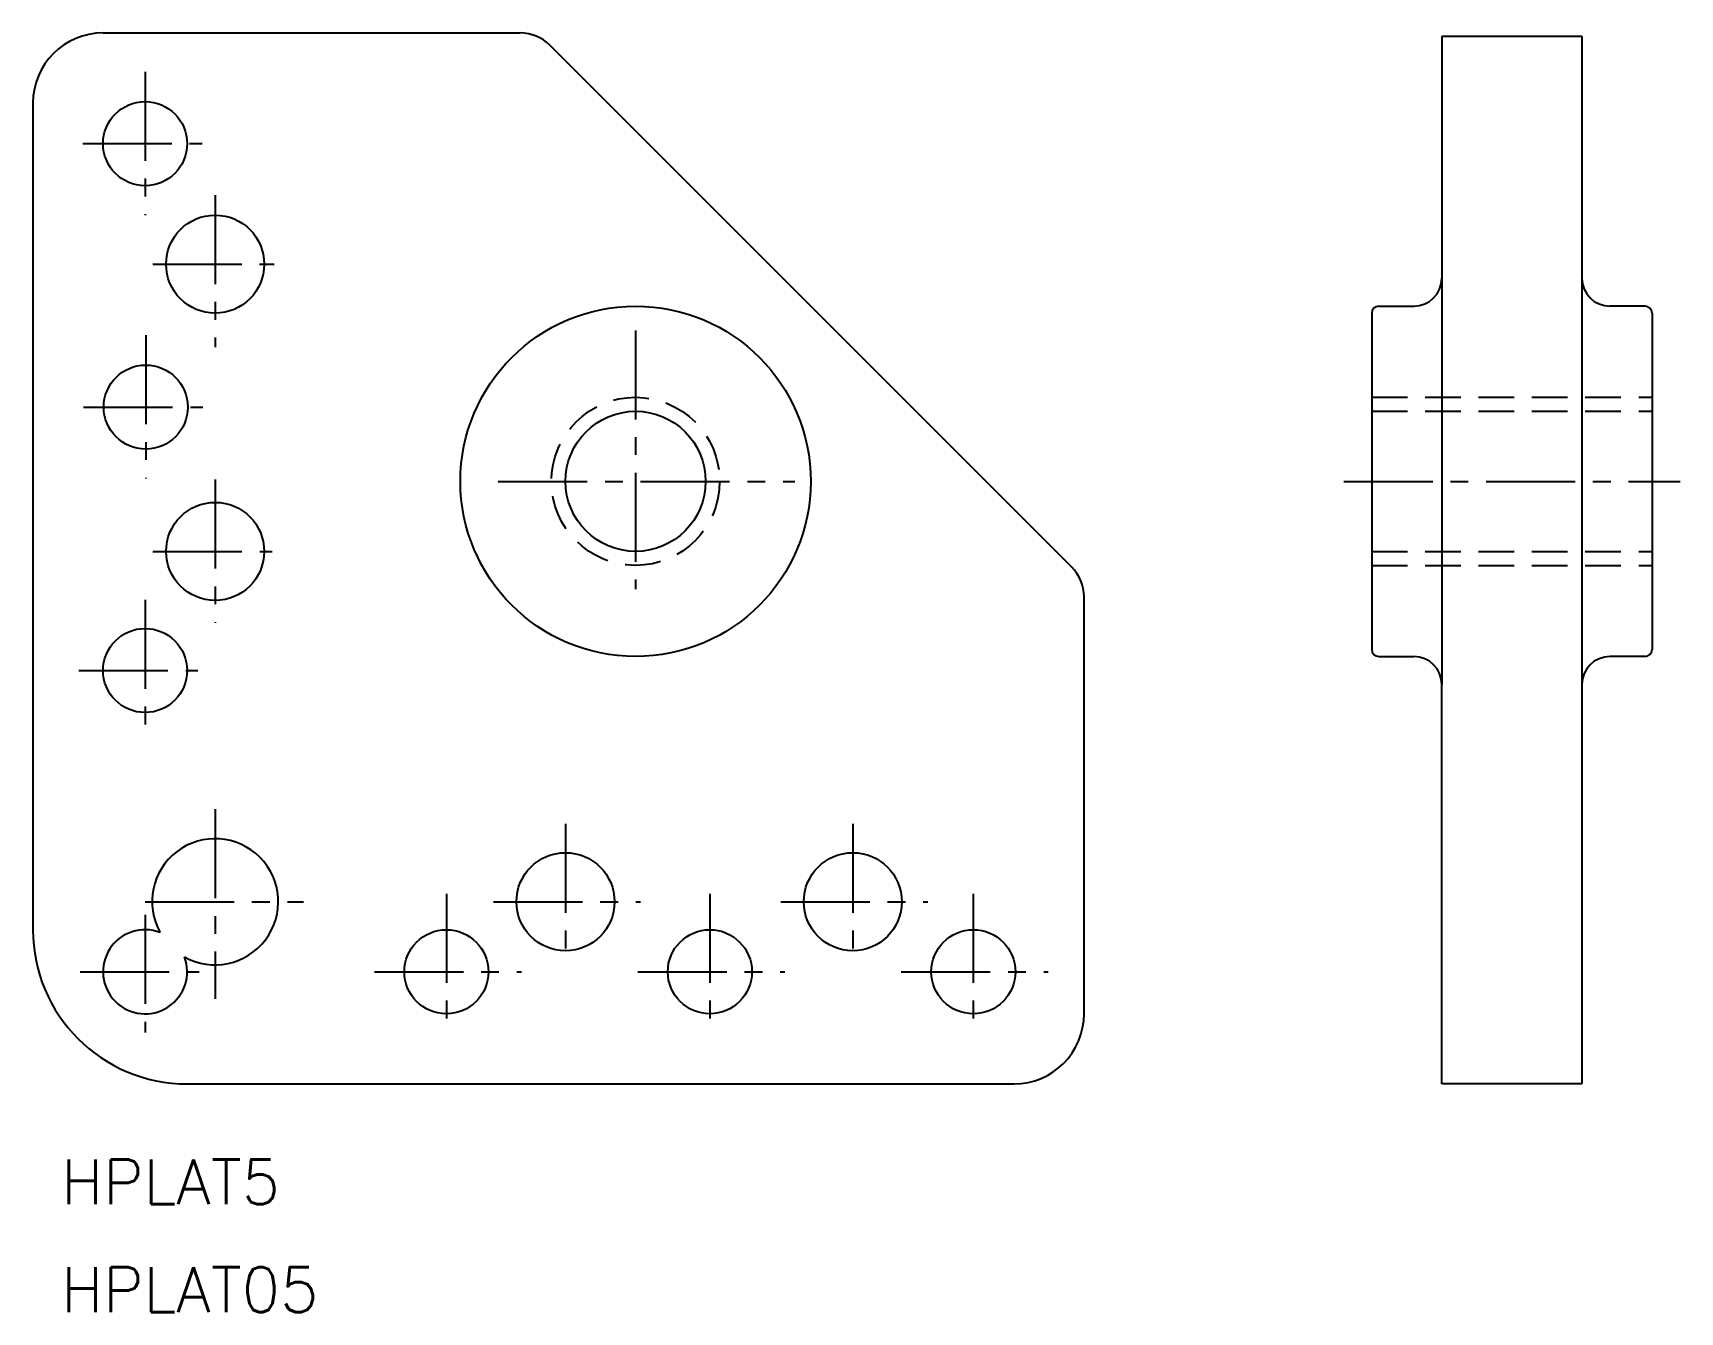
# Model space of a CAD drawing. Extents: x 3 to 121, y 5 to 96.
import ezdxf

# ---------------------------------------------------------------- set-up
doc = ezdxf.new("R2010")
doc.units = 0
doc.header["$LTSCALE"] = 0.2
doc.linetypes.add('CENTER', pattern=[50.8, 31.75, -6.35, 6.35, -6.35])
doc.linetypes.add('DASHED', pattern=[19.05, 12.7, -6.35])
doc.layers.get('0').update_dxf_attribs({"linetype": 'CONTINUOUS'})
doc.layers.add('CENTER', color=1, linetype='CENTER')
doc.styles.get("Standard").update_dxf_attribs({"font": 'txt.shx'})

msp = doc.modelspace()

# ---------------------------------------------------------------- linework, layer by layer
at = {"color": 7, "linetype": 'CONTINUOUS'}
for p, q in [((8.19, 96.28), (37.95, 96.28)), ((77.31, 58.16), (40.07, 95.4)), ((103.72, 96.05), (113.72, 96.05)), ((103.72, 96.05), (103.72, 78.78)), ((113.72, 96.05), (113.72, 21.28)), ((3.19, 91.28), (3.19, 32.28)), ((103.72, 78.78), (103.72, 49.78)), ((99.22, 76.78), (101.72, 76.78)), ((118.22, 76.78), (115.72, 76.78)), ((98.72, 76.28), (98.72, 52.28)), ((118.72, 76.28), (118.72, 52.28)), ((78.19, 26.28), (78.19, 56.04)), ((99.22, 51.78), (101.72, 51.78)), ((118.22, 51.78), (115.72, 51.78)), ((103.72, 21.28), (103.72, 49.78)), ((14.19, 21.28), (73.19, 21.28)), ((113.72, 21.28), (103.72, 21.28))]:
    msp.add_line(p, q, dxfattribs=at)
at = {"color": 3, "linetype": 'DASHED'}
for p, q in [((98.72, 70.28), (118.72, 70.28)), ((98.72, 69.28), (118.72, 69.28)), ((98.72, 59.28), (118.72, 59.28)), ((98.72, 58.28), (118.72, 58.28))]:
    msp.add_line(p, q, dxfattribs=at)
at = {"color": 7, "linetype": 'CONTINUOUS'}
for centre, radius in [((11.19, 88.38), 3), ((16.19, 79.78), 3.5), ((46.19, 64.28), 12.5), ((11.24, 69.58), 3), ((46.19, 64.28), 5), ((16.19, 59.28), 3.5), ((11.19, 50.78), 3), ((41.19, 34.28), 3.5), ((61.69, 34.28), 3.5), ((32.69, 29.28), 3), ((51.49, 29.28), 3), ((70.29, 29.28), 3)]:
    msp.add_circle(centre, radius, dxfattribs=at)
at = {"color": 3, "linetype": 'DASHED'}
msp.add_circle((46.19, 64.28), 6, dxfattribs=at)
at = {"color": 7, "linetype": 'CONTINUOUS'}
for centre, radius, start, end in [((8.19, 91.28), 5, 90, 180), ((37.95, 93.28), 3, 45, 90), ((101.72, 78.78), 2, 270, 0), ((115.72, 78.78), 2, 180, 270), ((99.22, 76.28), 0.5, 90, 180), ((118.22, 76.28), 0.5, 0, 90), ((75.19, 56.04), 3, 0, 45), ((99.22, 52.28), 0.5, 180, 270), ((101.72, 49.78), 2, 0, 90), ((115.72, 49.78), 2, 90, 180), ((118.22, 52.28), 0.5, 270, 0), ((16.19, 34.28), 4.5, 240.7509, 209.2491), ((14.19, 32.28), 11, 180, 270), ((11.19, 29.28), 3, 69.028, 20.972), ((73.19, 26.28), 5, 270, 0)]:
    msp.add_arc(centre, radius, start, end, dxfattribs=at)
at = {"layer": 'CENTER', "color": 1, "linetype": 'CENTER'}
for p, q in [((11.19, 93.5), (11.19, 83.28)), ((6.75, 88.38), (15.26, 88.38)), ((16.19, 84.7), (16.19, 73.86)), ((11.74, 79.78), (20.39, 79.78)), ((11.24, 74.7), (11.24, 64.48)), ((46.19, 75.05), (46.19, 56.58)), ((6.8, 69.58), (15.31, 69.58)), ((16.19, 64.4), (16.19, 54.18)), ((36.39, 64.28), (57.56, 64.28)), ((96.72, 64.28), (120.72, 64.28)), ((11.75, 59.28), (20.26, 59.28)), ((11.19, 55.82), (11.19, 46.3)), ((6.47, 50.78), (14.96, 50.78)), ((16.19, 40.88), (16.19, 27.34)), ((41.19, 39.84), (41.19, 29.95)), ((61.69, 39.84), (61.69, 29.95)), ((11.19, 34.28), (22.49, 34.28)), ((32.69, 34.84), (32.69, 24.95)), ((36.05, 34.28), (46.54, 34.28)), ((51.49, 34.84), (51.49, 24.95)), ((56.55, 34.28), (67.04, 34.28)), ((70.29, 34.84), (70.29, 24.95)), ((11.19, 33.34), (11.19, 24.95)), ((6.55, 29.28), (15.04, 29.28)), ((27.55, 29.28), (38.04, 29.28)), ((46.35, 29.28), (56.84, 29.28)), ((65.15, 29.28), (75.64, 29.28))]:
    msp.add_line(p, q, dxfattribs=at)

# ---------------------------------------------------------------- texts
at = {"color": 7, "linetype": 'CONTINUOUS'}
for s, p in [('HPLAT5', (5.19, 12.69)), ('HPLAT05', (5.19, 5))]:
    msp.add_text(s, height=3.2, dxfattribs=at).set_placement(p)

doc.saveas('drawing.dxf')
